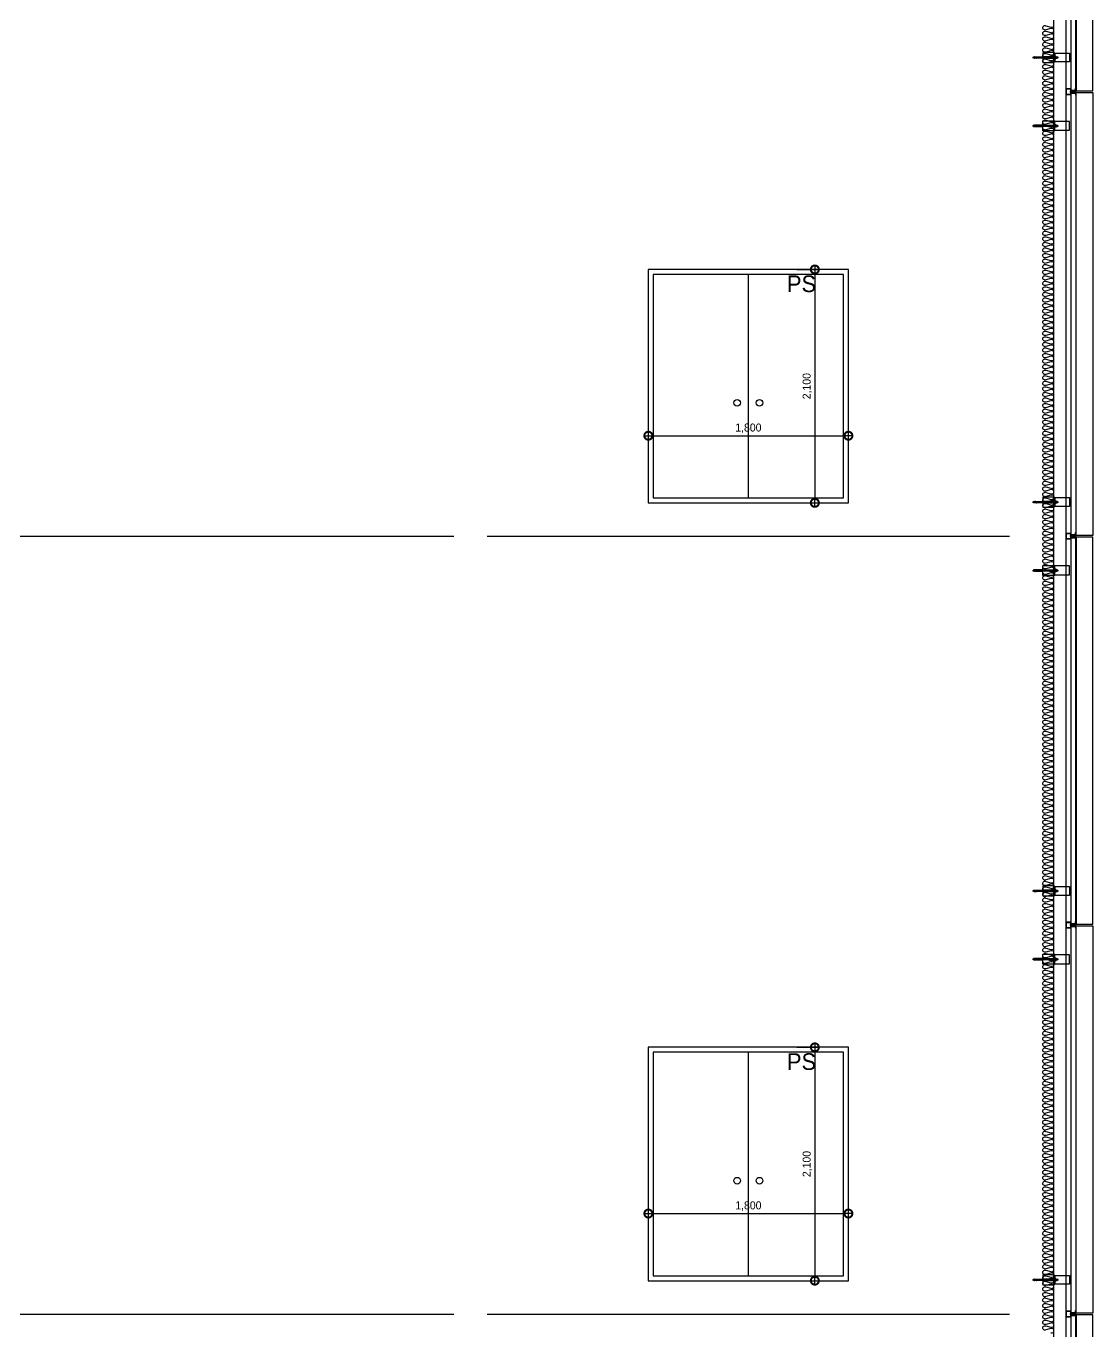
# Model space of a CAD drawing. Header units: millimetres. Extents: x -75040 to 92617, y -36837 to 48530.
# Drawn here: x 36052 to 45650, y 25098 to 36840 of the extents above; entities that cross this region are included whole.
import ezdxf
from ezdxf.enums import TextEntityAlignment as Align

# ---------------------------------------------------------------- set-up
doc = ezdxf.new("R2010")
doc.units = ezdxf.units.MM
doc.header["$LTSCALE"] = 60
doc.layers.get('Defpoints').update_dxf_attribs({"color": 151})
for name, color, linetype in [('A-DIM', 7, 'Continuous'), ('A-DOOR-ELE', 5, 'Continuous'), ('A-ELE-9', 9, 'Continuous'), ('A-ETC-8', 8, 'Continuous'), ('A-FIN', 6, 'Continuous'), ('A-HAT-MATL', 8, 'Continuous')]:
    doc.layers.add(name, color=color, linetype=linetype)
for name, color, linetype, plot in [('NOPLOT', 191, 'Continuous', False), ('NOPLOT-DIM', 191, 'Continuous', False), ('NOPLOT-TEXT', 11, 'Continuous', False)]:
    doc.layers.add(name, color=color, linetype=linetype, plot=plot)
doc.styles.add('Gdim', font='')
doc.styles.add('Gtx', font='')
doc.styles.get('Gdim').set_extended_font_data('Dotum')
doc.styles.get('Gtx').set_extended_font_data('Dotum')
doc.dimstyles.new('Gdim30(INT)', dxfattribs={"dimscale": 24, "dimtxt": 3, "dimasz": 1, "dimexe": 1.5, "dimexo": 2, "dimgap": 1, "dimtad": 1, "dimdec": 0, "dimzin": 0, "dimdsep": 46, "dimlunit": 6, "dimtxsty": 'Gdim', "dimblk": 'ToneDOT', "dimcen": 1.5, "dimdle": 1.5, "dimclrd": 1, "dimclre": 1, "dimclrt": 256, "dimadec": 1, "dimazin": 0, "dimtfac": 1, "dimtdec": 0, "dimtix": 1, "dimtmove": 2, "dimatfit": 3, "dimldrblk": 'DOT', "dimfxl": 1, "dimtolj": 1, "dimtzin": 0, "dimlwd": -1, "dimlwe": -1, "dimarcsym": 0})

# ---------------------------------------------------------------- blocks, each defined once
blk = doc.blocks.new('ToneDOT')
at = {"layer": 'A-DIM', "color": 1, "linetype": 'ByBlock'}
blk.add_line((1.5, 0), (-1.5, 0), dxfattribs=at)
at = {"layer": 'A-DIM', "color": 1, "linetype": 'ByBlock', "const_width": 3}
blk.add_lwpolyline([(0.375, 0, 1), (-0.375, 0, 1)], format="xyb", close=True, dxfattribs=at)
blk = doc.blocks.new('*D15')
at = {"layer": 'Defpoints', "color": 0, "transparency": 16777216}
for p in [(-9323, 2100), (-9323, 0, 0), (-9113, 0, 0)]:
    blk.add_point(p, dxfattribs=at)
at = {"layer": 'NOPLOT-DIM', "color": 1, "transparency": 16777216}
for p, q in [((-9275, 2100, 0), (-9077, 2100, 0)), ((-9113, 2076, 0), (-9113, 24, 0)), ((-9275, 0, 0), (-9077, 0, 0))]:
    blk.add_line(p, q, dxfattribs=at)
at = {"layer": 'NOPLOT-DIM', "color": 1, "transparency": 16777216, "xscale": 24, "yscale": 24, "zscale": 24}
for p, rotation in [((-9113, 2100, 0), 90), ((-9113, 0, 0), 270)]:
    blk.add_blockref('ToneDOT', p, dxfattribs=dict(at, rotation=rotation))
at = {"layer": 'NOPLOT-DIM', "transparency": 16777216, "insert": (-9180, 1050, 0), "char_height": 72, "attachment_point": 5, "rotation": 90, "style": 'Gdim'}
blk.add_mtext('\\A1;2,100', dxfattribs=at)
blk = doc.blocks.new('_Dot')
at = {"color": 0, "linetype": 'ByBlock', "lineweight": -2}
blk.add_line((-0.5, 0), (-1, 0), dxfattribs=at)
at = {"color": 0, "linetype": 'ByBlock', "const_width": 0.5}
blk.add_lwpolyline([(-0.25, 0, 1), (0.25, 0, 1)], format="xyb", close=True, dxfattribs=at)
blk = doc.blocks.new('*D16')
at = {"layer": 'Defpoints', "color": 0, "transparency": 16777216}
for p in [(-8811, 604), (-10611, 428), (-8811, 428)]:
    blk.add_point(p, dxfattribs=at)
at = {"layer": 'NOPLOT-DIM', "color": 1, "transparency": 16777216}
for p, q in [((-10611, 476), (-10611, 640)), ((-10587, 604), (-8835, 604)), ((-8811, 476), (-8811, 640))]:
    blk.add_line(p, q, dxfattribs=at)
at = {"layer": 'NOPLOT-DIM', "color": 1, "transparency": 16777216, "xscale": 24, "yscale": 24, "zscale": 24, "rotation": 180}
blk.add_blockref('ToneDOT', (-10611, 604), dxfattribs=at)
at = {"layer": 'NOPLOT-DIM', "color": 1, "transparency": 16777216, "xscale": 24, "yscale": 24, "zscale": 24}
blk.add_blockref('ToneDOT', (-8811, 604), dxfattribs=at)
at = {"layer": 'NOPLOT-DIM', "transparency": 16777216, "insert": (-9711, 671), "char_height": 72, "attachment_point": 5, "style": 'Gdim'}
blk.add_mtext('\\A1;1,800', dxfattribs=at)
blk = doc.blocks.new('A$C632c858f')
at = {"layer": 'A-ETC-8'}
blk.add_arc((-3, 0), 24, 341.8248, 18.1752, dxfattribs=at)
blk.add_ellipse((34, 0), major_axis=(7.59, 0), ratio=0.987937, dxfattribs=at)
at = {"layer": 'NOPLOT'}
blk.add_line((0, 0), (58, 0), dxfattribs=at)
for points in [[(0, 8), (41, 8)], [(0, -7), (41, -7)]]:
    blk.add_lwpolyline(points, dxfattribs=at)
blk = doc.blocks.new('A$Cae507117')
at = {"layer": 'A-ETC-8'}
for points in [[(-50, 0), (-50, -50), (0, -50), (0, 0)], [(-46.8, -3.2), (-46.8, -46.8), (-3.2, -46.8), (-3.2, -3.2)]]:
    blk.add_lwpolyline(points, close=True, dxfattribs=at)
blk = doc.blocks.new('너트 M12')
for p, q in [((-9, 0), (9, 0)), ((-10, -9), (-10, -1)), ((9, -10), (-9, -10)), ((0, -8), (0, -1)), ((10, -1), (10, -9))]:
    blk.add_line(p, q)
for centre, start, end in [((-9, -1), 90, 180), ((-9, -9), 180, 270), ((9, -1), 0, 90), ((9, -9), 270, 0)]:
    blk.add_arc(centre, 0.5, start, end)
at = {"extrusion": (0, 0, -1)}
for centre, major_axis, ratio, start_param, end_param in [((-5, -1), (-4.75, 0.31), 0.185359, -0.024388, 3.141593), ((5, -1), (4.75, 0.31), 0.185108, 3.141593, 6.30754), ((-5, -9), (4.75, 0.31), 0.187111, 0, 3.166211), ((5, -9), (-4.75, 0.31), 0.185991, 3.117121, 6.283185)]:
    blk.add_ellipse(centre, major_axis=major_axis, ratio=ratio, start_param=start_param, end_param=end_param, dxfattribs=at)
blk = doc.blocks.new('A$C72d8c3b6')
at = {"layer": 'A-ETC-8'}
for p, q in [((94, 0), (-141, 0)), ((-131, 4), (-129, 6)), ((-121, 4), (-131, 4)), ((-131, -5), (-131, 4)), ((-121, 6), (-129, 6)), ((-129, -6), (-129, 6)), ((0, 6), (-109, 6)), ((0, 6), (54, 6)), ((54, -6), (54, 6)), ((54, 6), (57, 6)), ((57, -6), (57, 6)), ((71, 4), (57, 4)), ((58, 6), (58, -6)), ((61, 6), (58, 6)), ((61, 6), (76, 6)), ((62, -2), (62, 2)), ((66, 2), (66, 2)), ((66, 1), (73, 1)), ((71, 4), (82, 6)), ((76, 3), (74, 2)), ((77, 5), (77, 4)), ((82, 6), (83, 6)), ((84, 4), (84, -5)), ((-121, -5), (-131, -5)), ((-131, -5), (-129, -6)), ((-121, -6), (-129, -6)), ((-109, -6), (0, -6)), ((54, -6), (0, -6)), ((57, -6), (54, -6)), ((71, -5), (57, -5)), ((61, -6), (58, -6)), ((76, -6), (61, -6)), ((66, -1), (73, -1)), ((66, -2), (66, -2)), ((82, -6), (71, -5)), ((76, -3), (74, -2)), ((77, -4), (77, -5)), ((83, -6), (82, -6))]:
    blk.add_line(p, q, dxfattribs=at)
for points in [[(-238, 40), (-103, 40), (-103, -40), (-238, -40)], [(-109, 15), (-109, -15), (-111, -15), (-111, 15)], [(-103, -40), (-109, -40), (-109, 40), (-103, 40)], [(-100, 45), (-100, -45), (0, -45), (0, 45)]]:
    blk.add_lwpolyline(points, close=True, dxfattribs=at)
blk.add_lwpolyline([(-103, 47), (-103, -48, 0.414214), (-102, -49), (-100, -49), (-100, 48), (-102, 48, 0.414214)], format="xyb", close=True, dxfattribs=at)
for centre, radius, start, end in [((64, 2), 2, 90, 180), ((64, 2), 2, 0, 90), ((66, 2), 0.5, 180, 270), ((73, 4), 3, 270, 303.6901), ((76, 5), 1, 0, 90), ((76, 4), 1, 303.6901, 0), ((83, 4), 1.5, 0, 90), ((64, -2), 2, 180, 270), ((64, -2), 2, 270, 0), ((66, -2), 0.5, 90, 180), ((73, -4), 3, 56.3099, 90), ((76, -4), 1, 0, 56.3099), ((76, -5), 1, 270, 0), ((83, -5), 1.5, 270, 0)]:
    blk.add_arc(centre, radius, start, end, dxfattribs=at)
at = {"layer": 'A-ETC-8', "rotation": 270}
blk.add_blockref('너트 M12', (-111, 0), dxfattribs=at)
blk = doc.blocks.new('A$C6e4c1c5a')
at = {"layer": 'A-DOOR-ELE'}
blk.add_line((936, 81), (936, 2091), dxfattribs=at)
at = {"layer": 'A-DOOR-ELE', "elevation": 0}
for points in [[(1836, 2136), (36, 2136), (36, 36), (1836, 36)], [(1791, 2091), (81, 2091), (81, 81), (1791, 81)]]:
    blk.add_lwpolyline(points, close=True, dxfattribs=at)
at = {"layer": 'A-DOOR-ELE'}
for centre in [(836, 936), (1036, 936)]:
    blk.add_circle(centre, 30, dxfattribs=at)
at = {"layer": 'NOPLOT-DIM'}
for base, p1, p2, angle, picture, middle in [((1534.4, 36, 0), (1324.7, 2136), (1324.7, 36, 0), 90, '*D15', (1467.4, 1086, 0)), ((1836, 639.9), (36, 463.6), (1836, 463.6), 180, '*D16', (936, 706.9))]:
    dim = blk.add_linear_dim(base=base, p1=p1, p2=p2, angle=angle, dimstyle='Gdim30(INT)', dxfattribs=at)
    dim.commit()
    dim.dimension.update_dxf_attribs({"geometry": picture, "text_midpoint": middle, "insert": (10647.2, 36)})

msp = doc.modelspace()

# ---------------------------------------------------------------- linework, layer by layer
at = {"layer": 'A-ELE-9', "elevation": 0}
for points in [[(45500, 36257.5), (45650, 36257.5), (45650, 40242.5), (45500, 40242.5)], [(45500, 36242.5), (45650, 36242.5), (45650, 32257.5), (45500, 32257.5)], [(45500, 28757.5), (45650, 28757.5), (45650, 32242.5), (45500, 32242.5)], [(45500, 28742.5), (45650, 28742.5), (45650, 25257.5), (45500, 25257.5)], [(45500, 21507.5), (45650, 21507.5), (45650, 25242.5), (45500, 25242.5)]]:
    msp.add_lwpolyline(points, dxfattribs=at)
at = {"layer": 'A-ETC-8'}
for p, q in [((45405, 47009.7), (45405, 680)), ((45455, 680), (45455, 47009.7))]:
    msp.add_line(p, q, dxfattribs=at)
at = {"layer": 'A-ETC-8', "elevation": 0}
for points in [[(45492, 36261.5), (45457, 36261.5), (45457, 36250.5), (45455, 36250.5), (45455, 36263.5), (45490.3, 36263.5, -0.2265409), (45494, 36267.2), (45494, 36281.9), (45496, 36281.9), (45496, 36265.5, 0.4142136)], [(45492, 36238.5), (45457, 36238.5), (45457, 36249.5), (45455, 36249.5), (45455, 36236.5), (45490.3, 36236.5, 0.2265409), (45494, 36232.8), (45494, 36218.1), (45496, 36218.1), (45496, 36234.5, -0.4142136)], [(45492, 32261.5), (45457, 32261.5), (45457, 32250.5), (45455, 32250.5), (45455, 32263.5), (45490.3, 32263.5, -0.2265409), (45494, 32267.2), (45494, 32281.9), (45496, 32281.9), (45496, 32265.5, 0.4142136)], [(45492, 32238.5), (45457, 32238.5), (45457, 32249.5), (45455, 32249.5), (45455, 32236.5), (45490.3, 32236.5, 0.2265409), (45494, 32232.8), (45494, 32218.1), (45496, 32218.1), (45496, 32234.5, -0.4142136)], [(45492, 28761.5), (45457, 28761.5), (45457, 28750.5), (45455, 28750.5), (45455, 28763.5), (45490.3, 28763.5, -0.2265409), (45494, 28767.2), (45494, 28781.9), (45496, 28781.9), (45496, 28765.5, 0.4142136)], [(45492, 28738.5), (45457, 28738.5), (45457, 28749.5), (45455, 28749.5), (45455, 28736.5), (45490.3, 28736.5, 0.2265409), (45494, 28732.8), (45494, 28718.1), (45496, 28718.1), (45496, 28734.5, -0.4142136)], [(45492, 25261.5), (45457, 25261.5), (45457, 25250.5), (45455, 25250.5), (45455, 25263.5), (45490.3, 25263.5, -0.2265409), (45494, 25267.2), (45494, 25281.9), (45496, 25281.9), (45496, 25265.5, 0.4142136)], [(45492, 25238.5), (45457, 25238.5), (45457, 25249.5), (45455, 25249.5), (45455, 25236.5), (45490.3, 25236.5, 0.2265409), (45494, 25232.8), (45494, 25218.1), (45496, 25218.1), (45496, 25234.5, -0.4142136)]]:
    msp.add_lwpolyline(points, format="xyb", close=True, dxfattribs=at)
at = {"layer": 'A-FIN'}
for p, q in [((31400, 32250), (39900, 32250)), ((40200, 32250), (44900, 32250, 0)), ((31400, 25250), (39900, 25250)), ((40200, 25250), (44900, 25250, 0))]:
    msp.add_line(p, q, dxfattribs=at)
at = {"layer": 'A-FIN', "elevation": 0}
for points in [[(45459, 40238.5), (45459, 40242.5), (45500, 40242.5), (45500, 36257.5), (45459, 36257.5), (45459, 36261.5), (45496, 36261.5), (45496, 40238.5), (45459, 40238.5)], [(45459, 32261.5), (45459, 32257.5), (45500, 32257.5), (45500, 36242.5), (45459, 36242.5), (45459, 36238.5), (45496, 36238.5), (45496, 32261.5), (45459, 32261.5)], [(45459, 32238.5), (45459, 32242.5), (45500, 32242.5), (45500, 28757.5), (45459, 28757.5), (45459, 28761.5), (45496, 28761.5), (45496, 32238.5), (45459, 32238.5)], [(45459, 25261.5), (45459, 25257.5), (45500, 25257.5), (45500, 28742.5), (45459, 28742.5), (45459, 28738.5), (45496, 28738.5), (45496, 25261.5), (45459, 25261.5)], [(45459, 25238.5), (45459, 25242.5), (45500, 25242.5), (45500, 21507.5), (45459, 21507.5), (45459, 21511.5), (45496, 21511.5), (45496, 25238.5), (45459, 25238.5)]]:
    msp.add_lwpolyline(points, close=True, dxfattribs=at)
at = {"layer": 'A-HAT-MATL'}
msp.add_line((45300, -252), (45300, 47009.7), dxfattribs=at)
at = {"layer": 'A-HAT-MATL', "elevation": 0}
msp.add_lwpolyline([(45272.9, 25081.3, 0.5248557), (45300, 25100, 0.5248557), (45272.9, 25118.7), (45227.1, 25106.3, -1.4491979), (45227.1, 25143.7), (45272.9, 25131.3, 0.5248557), (45300, 25150, 0.5248557), (45272.9, 25168.7), (45227.1, 25156.3, -1.4491979), (45227.1, 25193.7), (45272.9, 25181.3, 0.5248557), (45300, 25200, 0.5248557), (45272.9, 25218.7), (45227.1, 25206.3, -1.4491979), (45227.1, 25243.7), (45272.9, 25231.3, 0.5248557), (45300, 25250, 0.5248557), (45272.9, 25268.7), (45227.1, 25256.3, -1.4491979), (45227.1, 25293.7), (45272.9, 25281.3, 0.5248557), (45300, 25300, 0.5248557), (45272.9, 25318.7), (45227.1, 25306.3, -1.4491979), (45227.1, 25343.7), (45272.9, 25331.3, 0.5248557), (45300, 25350, 0.5248557), (45272.9, 25368.7), (45227.1, 25356.3, -1.4491979), (45227.1, 25393.7), (45272.9, 25381.3, 0.5248557), (45300, 25400, 0.5248557), (45272.9, 25418.7), (45227.1, 25406.3, -1.4491979), (45227.1, 25443.7), (45272.9, 25431.3, 0.5248557), (45300, 25450, 0.5248557), (45272.9, 25468.7), (45227.1, 25456.3, -1.4491979), (45227.1, 25493.7), (45272.9, 25481.3, 0.5248557), (45300, 25500, 0.5248557), (45272.9, 25518.7), (45227.1, 25506.3, -1.4491979), (45227.1, 25543.7), (45272.9, 25531.3, 0.5248557), (45300, 25550, 0.5248557), (45272.9, 25568.7), (45227.1, 25556.3, -1.4491979), (45227.1, 25593.7), (45272.9, 25581.3, 0.5248557), (45300, 25600, 0.5248557), (45272.9, 25618.7), (45227.1, 25606.3, -1.4491979), (45227.1, 25643.7), (45272.9, 25631.3, 0.5248557), (45300, 25650, 0.5248557), (45272.9, 25668.7), (45227.1, 25656.3, -1.4491979), (45227.1, 25693.7), (45272.9, 25681.3, 0.5248557), (45300, 25700, 0.5248557), (45272.9, 25718.7), (45227.1, 25706.3, -1.4491979), (45227.1, 25743.7), (45272.9, 25731.3, 0.5248557), (45300, 25750, 0.5248557), (45272.9, 25768.7), (45227.1, 25756.3, -1.4491979), (45227.1, 25793.7), (45272.9, 25781.3, 0.5248557), (45300, 25800, 0.5248557), (45272.9, 25818.7), (45227.1, 25806.3, -1.4491979), (45227.1, 25843.7), (45272.9, 25831.3, 0.5248557), (45300, 25850, 0.5248557), (45272.9, 25868.7), (45227.1, 25856.3, -1.4491979), (45227.1, 25893.7), (45272.9, 25881.3, 0.5248557), (45300, 25900, 0.5248557), (45272.9, 25918.7), (45227.1, 25906.3, -1.4491979), (45227.1, 25943.7), (45272.9, 25931.3, 0.5248557), (45300, 25950, 0.5248557), (45272.9, 25968.7), (45227.1, 25956.3, -1.4491979), (45227.1, 25993.7), (45272.9, 25981.3, 0.5248557), (45300, 26000, 0.5248557), (45272.9, 26018.7), (45227.1, 26006.3, -1.4491979), (45227.1, 26043.7), (45272.9, 26031.3, 0.5248557), (45300, 26050, 0.5248557), (45272.9, 26068.7), (45227.1, 26056.3, -1.4491979), (45227.1, 26093.7), (45272.9, 26081.3, 0.5248557), (45300, 26100, 0.5248557), (45272.9, 26118.7), (45227.1, 26106.3, -1.4491979), (45227.1, 26143.7), (45272.9, 26131.3, 0.5248557), (45300, 26150, 0.5248557), (45272.9, 26168.7), (45227.1, 26156.3, -1.4491979), (45227.1, 26193.7), (45272.9, 26181.3, 0.5248557), (45300, 26200, 0.5248557), (45272.9, 26218.7), (45227.1, 26206.3, -1.4491979), (45227.1, 26243.7), (45272.9, 26231.3, 0.5248557), (45300, 26250, 0.5248557), (45272.9, 26268.7), (45227.1, 26256.3, -1.4491979), (45227.1, 26293.7), (45272.9, 26281.3, 0.5248557), (45300, 26300, 0.5248557), (45272.9, 26318.7), (45227.1, 26306.3, -1.4491979), (45227.1, 26343.7), (45272.9, 26331.3, 0.5248557), (45300, 26350, 0.5248557), (45272.9, 26368.7), (45227.1, 26356.3, -1.4491979), (45227.1, 26393.7), (45272.9, 26381.3, 0.5248557), (45300, 26400, 0.5248557), (45272.9, 26418.7), (45227.1, 26406.3, -1.4491979), (45227.1, 26443.7), (45272.9, 26431.3, 0.5248557), (45300, 26450, 0.5248557), (45272.9, 26468.7), (45227.1, 26456.3, -1.4491979), (45227.1, 26493.7), (45272.9, 26481.3, 0.5248557), (45300, 26500, 0.5248557), (45272.9, 26518.7), (45227.1, 26506.3, -1.4491979), (45227.1, 26543.7), (45272.9, 26531.3, 0.5248557), (45300, 26550, 0.5248557), (45272.9, 26568.7), (45227.1, 26556.3, -1.4491979), (45227.1, 26593.7), (45272.9, 26581.3, 0.5248557), (45300, 26600, 0.5248557), (45272.9, 26618.7), (45227.1, 26606.3, -1.4491979), (45227.1, 26643.7), (45272.9, 26631.3, 0.5248557), (45300, 26650, 0.5248557), (45272.9, 26668.7), (45227.1, 26656.3, -1.4491979), (45227.1, 26693.7), (45272.9, 26681.3, 0.5248557), (45300, 26700, 0.5248557), (45272.9, 26718.7), (45227.1, 26706.3, -1.4491979), (45227.1, 26743.7), (45272.9, 26731.3, 0.5248557), (45300, 26750, 0.5248557), (45272.9, 26768.7), (45227.1, 26756.3, -1.4491979), (45227.1, 26793.7), (45272.9, 26781.3, 0.5248557), (45300, 26800, 0.5248557), (45272.9, 26818.7), (45227.1, 26806.3, -1.4491979), (45227.1, 26843.7), (45272.9, 26831.3, 0.5248557), (45300, 26850, 0.5248557), (45272.9, 26868.7), (45227.1, 26856.3, -1.4491979), (45227.1, 26893.7), (45272.9, 26881.3, 0.5248557), (45300, 26900, 0.5248557), (45272.9, 26918.7), (45227.1, 26906.3, -1.4491979), (45227.1, 26943.7), (45272.9, 26931.3, 0.5248557), (45300, 26950, 0.5248557), (45272.9, 26968.7), (45227.1, 26956.3, -1.4491979), (45227.1, 26993.7), (45272.9, 26981.3, 0.5248557), (45300, 27000, 0.5248557), (45272.9, 27018.7), (45227.1, 27006.3, -1.4491979), (45227.1, 27043.7), (45272.9, 27031.3, 0.5248557), (45300, 27050, 0.5248557), (45272.9, 27068.7), (45227.1, 27056.3, -1.4491979), (45227.1, 27093.7), (45272.9, 27081.3, 0.5248557), (45300, 27100, 0.5248557), (45272.9, 27118.7), (45227.1, 27106.3, -1.4491979), (45227.1, 27143.7), (45272.9, 27131.3, 0.5248557), (45300, 27150, 0.5248557), (45272.9, 27168.7), (45227.1, 27156.3, -1.4491979), (45227.1, 27193.7), (45272.9, 27181.3, 0.5248557), (45300, 27200, 0.5248557), (45272.9, 27218.7), (45227.1, 27206.3, -1.4491979), (45227.1, 27243.7), (45272.9, 27231.3, 0.5248557), (45300, 27250, 0.5248557), (45272.9, 27268.7), (45227.1, 27256.3, -1.4491979), (45227.1, 27293.7), (45272.9, 27281.3, 0.5248557), (45300, 27300, 0.5248557), (45272.9, 27318.7), (45227.1, 27306.3, -1.4491979), (45227.1, 27343.7), (45272.9, 27331.3, 0.5248557), (45300, 27350, 0.5248557), (45272.9, 27368.7), (45227.1, 27356.3, -1.4491979), (45227.1, 27393.7), (45272.9, 27381.3, 0.5248557), (45300, 27400, 0.5248557), (45272.9, 27418.7), (45227.1, 27406.3, -1.4491979), (45227.1, 27443.7), (45272.9, 27431.3, 0.5248557), (45300, 27450, 0.5248557), (45272.9, 27468.7), (45227.1, 27456.3, -1.4491979), (45227.1, 27493.7), (45272.9, 27481.3, 0.5248557), (45300, 27500, 0.5248557), (45272.9, 27518.7), (45227.1, 27506.3, -1.4491979), (45227.1, 27543.7), (45272.9, 27531.3, 0.5248557), (45300, 27550, 0.5248557), (45272.9, 27568.7), (45227.1, 27556.3, -1.4491979), (45227.1, 27593.7), (45272.9, 27581.3, 0.5248557), (45300, 27600, 0.5248557), (45272.9, 27618.7), (45227.1, 27606.3, -1.4491979), (45227.1, 27643.7), (45272.9, 27631.3, 0.5248557), (45300, 27650, 0.5248557), (45272.9, 27668.7), (45227.1, 27656.3, -1.4491979), (45227.1, 27693.7), (45272.9, 27681.3, 0.5248557), (45300, 27700, 0.5248557), (45272.9, 27718.7), (45227.1, 27706.3, -1.4491979), (45227.1, 27743.7), (45272.9, 27731.3, 0.5248557), (45300, 27750, 0.5248557), (45272.9, 27768.7), (45227.1, 27756.3, -1.4491979), (45227.1, 27793.7), (45272.9, 27781.3, 0.5248557), (45300, 27800, 0.5248557), (45272.9, 27818.7), (45227.1, 27806.3, -1.4491979), (45227.1, 27843.7), (45272.9, 27831.3, 0.5248557), (45300, 27850, 0.5248557), (45272.9, 27868.7), (45227.1, 27856.3, -1.4491979), (45227.1, 27893.7), (45272.9, 27881.3, 0.5248557), (45300, 27900, 0.5248557), (45272.9, 27918.7), (45227.1, 27906.3, -1.4491979), (45227.1, 27943.7), (45272.9, 27931.3, 0.5248557), (45300, 27950, 0.5248557), (45272.9, 27968.7), (45227.1, 27956.3, -1.4491979), (45227.1, 27993.7), (45272.9, 27981.3, 0.5248557), (45300, 28000, 0.5248557), (45272.9, 28018.7), (45227.1, 28006.3, -1.4491979), (45227.1, 28043.7), (45272.9, 28031.3, 0.5248557), (45300, 28050, 0.5248557), (45272.9, 28068.7), (45227.1, 28056.3, -1.4491979), (45227.1, 28093.7), (45272.9, 28081.3, 0.5248557), (45300, 28100, 0.5248557), (45272.9, 28118.7), (45227.1, 28106.3, -1.4491979), (45227.1, 28143.7), (45272.9, 28131.3, 0.5248557), (45300, 28150, 0.5248557), (45272.9, 28168.7), (45227.1, 28156.3, -1.4491979), (45227.1, 28193.7), (45272.9, 28181.3, 0.5248557), (45300, 28200, 0.5248557), (45272.9, 28218.7), (45227.1, 28206.3, -1.4491979), (45227.1, 28243.7), (45272.9, 28231.3, 0.5248557), (45300, 28250, 0.5248557), (45272.9, 28268.7), (45227.1, 28256.3, -1.4491979), (45227.1, 28293.7), (45272.9, 28281.3, 0.5248557), (45300, 28300, 0.5248557), (45272.9, 28318.7), (45227.1, 28306.3, -1.4491979), (45227.1, 28343.7), (45272.9, 28331.3, 0.5248557), (45300, 28350, 0.5248557), (45272.9, 28368.7), (45227.1, 28356.3, -1.4491979), (45227.1, 28393.7), (45272.9, 28381.3, 0.5248557), (45300, 28400, 0.5248557), (45272.9, 28418.7), (45227.1, 28406.3, -1.4491979), (45227.1, 28443.7), (45272.9, 28431.3, 0.5248557), (45300, 28450, 0.5248557), (45272.9, 28468.7), (45227.1, 28456.3, -1.4491979), (45227.1, 28493.7), (45272.9, 28481.3, 0.5248557), (45300, 28500, 0.5248557), (45272.9, 28518.7), (45227.1, 28506.3, -1.4491979), (45227.1, 28543.7), (45272.9, 28531.3, 0.5248557), (45300, 28550, 0.5248557), (45272.9, 28568.7), (45227.1, 28556.3, -1.4491979), (45227.1, 28593.7), (45272.9, 28581.3, 0.5248557), (45300, 28600, 0.5248557), (45272.9, 28618.7), (45227.1, 28606.3, -1.4491979), (45227.1, 28643.7), (45272.9, 28631.3, 0.5248557), (45300, 28650, 0.5248557), (45272.9, 28668.7), (45227.1, 28656.3, -1.4491979), (45227.1, 28693.7), (45272.9, 28681.3, 0.5248557), (45300, 28700, 0.5248557), (45272.9, 28718.7), (45227.1, 28706.3, -1.4491979), (45227.1, 28743.7), (45272.9, 28731.3, 0.5248557), (45300, 28750, 0.5248557), (45272.9, 28768.7), (45227.1, 28756.3, -1.4491979), (45227.1, 28793.7), (45272.9, 28781.3, 0.5248557), (45300, 28800, 0.5248557), (45272.9, 28818.7), (45227.1, 28806.3, -1.4491979), (45227.1, 28843.7), (45272.9, 28831.3, 0.5248557), (45300, 28850, 0.5248557), (45272.9, 28868.7), (45227.1, 28856.3, -1.4491979), (45227.1, 28893.7), (45272.9, 28881.3, 0.5248557), (45300, 28900, 0.5248557), (45272.9, 28918.7), (45227.1, 28906.3, -1.4491979), (45227.1, 28943.7), (45272.9, 28931.3, 0.5248557), (45300, 28950, 0.5248557), (45272.9, 28968.7), (45227.1, 28956.3, -1.4491979), (45227.1, 28993.7), (45272.9, 28981.3, 0.5248557), (45300, 29000, 0.5248557), (45272.9, 29018.7), (45227.1, 29006.3, -1.4491979), (45227.1, 29043.7), (45272.9, 29031.3, 0.5248557), (45300, 29050, 0.5248557), (45272.9, 29068.7), (45227.1, 29056.3, -1.4491979), (45227.1, 29093.7), (45272.9, 29081.3, 0.5248557), (45300, 29100, 0.5248557), (45272.9, 29118.7), (45227.1, 29106.3, -1.4491979), (45227.1, 29143.7), (45272.9, 29131.3, 0.5248557), (45300, 29150, 0.5248557), (45272.9, 29168.7), (45227.1, 29156.3, -1.4491979), (45227.1, 29193.7), (45272.9, 29181.3, 0.5248557), (45300, 29200, 0.5248557), (45272.9, 29218.7), (45227.1, 29206.3, -1.4491979), (45227.1, 29243.7), (45272.9, 29231.3, 0.5248557), (45300, 29250, 0.5248557), (45272.9, 29268.7), (45227.1, 29256.3, -1.4491979), (45227.1, 29293.7), (45272.9, 29281.3, 0.5248557), (45300, 29300, 0.5248557), (45272.9, 29318.7), (45227.1, 29306.3, -1.4491979), (45227.1, 29343.7), (45272.9, 29331.3, 0.5248557), (45300, 29350, 0.5248557), (45272.9, 29368.7), (45227.1, 29356.3, -1.4491979), (45227.1, 29393.7), (45272.9, 29381.3, 0.5248557), (45300, 29400, 0.5248557), (45272.9, 29418.7), (45227.1, 29406.3, -1.4491979), (45227.1, 29443.7), (45272.9, 29431.3, 0.5248557), (45300, 29450, 0.5248557), (45272.9, 29468.7), (45227.1, 29456.3, -1.4491979), (45227.1, 29493.7), (45272.9, 29481.3, 0.5248557), (45300, 29500, 0.5248557), (45272.9, 29518.7), (45227.1, 29506.3, -1.4491979), (45227.1, 29543.7), (45272.9, 29531.3, 0.5248557), (45300, 29550, 0.5248557), (45272.9, 29568.7), (45227.1, 29556.3, -1.4491979), (45227.1, 29593.7), (45272.9, 29581.3, 0.5248557), (45300, 29600, 0.5248557), (45272.9, 29618.7), (45227.1, 29606.3, -1.4491979), (45227.1, 29643.7), (45272.9, 29631.3, 0.5248557), (45300, 29650, 0.5248557), (45272.9, 29668.7), (45227.1, 29656.3, -1.4491979), (45227.1, 29693.7), (45272.9, 29681.3, 0.5248557), (45300, 29700, 0.5248557), (45272.9, 29718.7), (45227.1, 29706.3, -1.4491979), (45227.1, 29743.7), (45272.9, 29731.3, 0.5248557), (45300, 29750, 0.5248557), (45272.9, 29768.7), (45227.1, 29756.3, -1.4491979), (45227.1, 29793.7), (45272.9, 29781.3, 0.5248557), (45300, 29800, 0.5248557), (45272.9, 29818.7), (45227.1, 29806.3, -1.4491979), (45227.1, 29843.7), (45272.9, 29831.3, 0.5248557), (45300, 29850, 0.5248557), (45272.9, 29868.7), (45227.1, 29856.3, -1.4491979), (45227.1, 29893.7), (45272.9, 29881.3, 0.5248557), (45300, 29900, 0.5248557), (45272.9, 29918.7), (45227.1, 29906.3, -1.4491979), (45227.1, 29943.7), (45272.9, 29931.3, 0.5248557), (45300, 29950, 0.5248557), (45272.9, 29968.7), (45227.1, 29956.3, -1.4491979), (45227.1, 29993.7), (45272.9, 29981.3, 0.5248557), (45300, 30000, 0.5248557), (45272.9, 30018.7), (45227.1, 30006.3, -1.4491979), (45227.1, 30043.7), (45272.9, 30031.3, 0.5248557), (45300, 30050, 0.5248557), (45272.9, 30068.7), (45227.1, 30056.3, -1.4491979), (45227.1, 30093.7), (45272.9, 30081.3, 0.5248557), (45300, 30100, 0.5248557), (45272.9, 30118.7), (45227.1, 30106.3, -1.4491979), (45227.1, 30143.7), (45272.9, 30131.3, 0.5248557), (45300, 30150, 0.5248557), (45272.9, 30168.7), (45227.1, 30156.3, -1.4491979), (45227.1, 30193.7), (45272.9, 30181.3, 0.5248557), (45300, 30200, 0.5248557), (45272.9, 30218.7), (45227.1, 30206.3, -1.4491979), (45227.1, 30243.7), (45272.9, 30231.3, 0.5248557), (45300, 30250, 0.5248557), (45272.9, 30268.7), (45227.1, 30256.3, -1.4491979), (45227.1, 30293.7), (45272.9, 30281.3, 0.5248557), (45300, 30300, 0.5248557), (45272.9, 30318.7), (45227.1, 30306.3, -1.4491979), (45227.1, 30343.7), (45272.9, 30331.3, 0.5248557), (45300, 30350, 0.5248557), (45272.9, 30368.7), (45227.1, 30356.3, -1.4491979), (45227.1, 30393.7), (45272.9, 30381.3, 0.5248557), (45300, 30400, 0.5248557), (45272.9, 30418.7), (45227.1, 30406.3, -1.4491979), (45227.1, 30443.7), (45272.9, 30431.3, 0.5248557), (45300, 30450, 0.5248557), (45272.9, 30468.7), (45227.1, 30456.3, -1.4491979), (45227.1, 30493.7), (45272.9, 30481.3, 0.5248557), (45300, 30500, 0.5248557), (45272.9, 30518.7), (45227.1, 30506.3, -1.4491979), (45227.1, 30543.7), (45272.9, 30531.3, 0.5248557), (45300, 30550, 0.5248557), (45272.9, 30568.7), (45227.1, 30556.3, -1.4491979), (45227.1, 30593.7), (45272.9, 30581.3, 0.5248557), (45300, 30600, 0.5248557), (45272.9, 30618.7), (45227.1, 30606.3, -1.4491979), (45227.1, 30643.7), (45272.9, 30631.3, 0.5248557), (45300, 30650, 0.5248557), (45272.9, 30668.7), (45227.1, 30656.3, -1.4491979), (45227.1, 30693.7), (45272.9, 30681.3, 0.5248557), (45300, 30700, 0.5248557), (45272.9, 30718.7), (45227.1, 30706.3, -1.4491979), (45227.1, 30743.7), (45272.9, 30731.3, 0.5248557), (45300, 30750, 0.5248557), (45272.9, 30768.7), (45227.1, 30756.3, -1.4491979), (45227.1, 30793.7), (45272.9, 30781.3, 0.5248557), (45300, 30800, 0.5248557), (45272.9, 30818.7), (45227.1, 30806.3, -1.4491979), (45227.1, 30843.7), (45272.9, 30831.3, 0.5248557), (45300, 30850, 0.5248557), (45272.9, 30868.7), (45227.1, 30856.3, -1.4491979), (45227.1, 30893.7), (45272.9, 30881.3, 0.5248557), (45300, 30900, 0.5248557), (45272.9, 30918.7), (45227.1, 30906.3, -1.4491979), (45227.1, 30943.7), (45272.9, 30931.3, 0.5248557), (45300, 30950, 0.5248557), (45272.9, 30968.7), (45227.1, 30956.3, -1.4491979), (45227.1, 30993.7), (45272.9, 30981.3, 0.5248557), (45300, 31000, 0.5248557), (45272.9, 31018.7), (45227.1, 31006.3, -1.4491979), (45227.1, 31043.7), (45272.9, 31031.3, 0.5248557), (45300, 31050, 0.5248557), (45272.9, 31068.7), (45227.1, 31056.3, -1.4491979), (45227.1, 31093.7), (45272.9, 31081.3, 0.5248557), (45300, 31100, 0.5248557), (45272.9, 31118.7), (45227.1, 31106.3, -1.4491979), (45227.1, 31143.7), (45272.9, 31131.3, 0.5248557), (45300, 31150, 0.5248557), (45272.9, 31168.7), (45227.1, 31156.3, -1.4491979), (45227.1, 31193.7), (45272.9, 31181.3, 0.5248557), (45300, 31200, 0.5248557), (45272.9, 31218.7), (45227.1, 31206.3, -1.4491979), (45227.1, 31243.7), (45272.9, 31231.3, 0.5248557), (45300, 31250, 0.5248557), (45272.9, 31268.7), (45227.1, 31256.3, -1.4491979), (45227.1, 31293.7), (45272.9, 31281.3, 0.5248557), (45300, 31300, 0.5248557), (45272.9, 31318.7), (45227.1, 31306.3, -1.4491979), (45227.1, 31343.7), (45272.9, 31331.3, 0.5248557), (45300, 31350, 0.5248557), (45272.9, 31368.7), (45227.1, 31356.3, -1.4491979), (45227.1, 31393.7), (45272.9, 31381.3, 0.5248557), (45300, 31400, 0.5248557), (45272.9, 31418.7), (45227.1, 31406.3, -1.4491979), (45227.1, 31443.7), (45272.9, 31431.3, 0.5248557), (45300, 31450, 0.5248557), (45272.9, 31468.7), (45227.1, 31456.3, -1.4491979), (45227.1, 31493.7), (45272.9, 31481.3, 0.5248557), (45300, 31500, 0.5248557), (45272.9, 31518.7), (45227.1, 31506.3, -1.4491979), (45227.1, 31543.7), (45272.9, 31531.3, 0.5248557), (45300, 31550, 0.5248557), (45272.9, 31568.7), (45227.1, 31556.3, -1.4491979), (45227.1, 31593.7), (45272.9, 31581.3, 0.5248557), (45300, 31600, 0.5248557), (45272.9, 31618.7), (45227.1, 31606.3, -1.4491979), (45227.1, 31643.7), (45272.9, 31631.3, 0.5248557), (45300, 31650, 0.5248557), (45272.9, 31668.7), (45227.1, 31656.3, -1.4491979), (45227.1, 31693.7), (45272.9, 31681.3, 0.5248557), (45300, 31700, 0.5248557), (45272.9, 31718.7), (45227.1, 31706.3, -1.4491979), (45227.1, 31743.7), (45272.9, 31731.3, 0.5248557), (45300, 31750, 0.5248557), (45272.9, 31768.7), (45227.1, 31756.3, -1.4491979), (45227.1, 31793.7), (45272.9, 31781.3, 0.5248557), (45300, 31800, 0.5248557), (45272.9, 31818.7), (45227.1, 31806.3, -1.4491979), (45227.1, 31843.7), (45272.9, 31831.3, 0.5248557), (45300, 31850, 0.5248557), (45272.9, 31868.7), (45227.1, 31856.3, -1.4491979), (45227.1, 31893.7), (45272.9, 31881.3, 0.5248557), (45300, 31900, 0.5248557), (45272.9, 31918.7), (45227.1, 31906.3, -1.4491979), (45227.1, 31943.7), (45272.9, 31931.3, 0.5248557), (45300, 31950, 0.5248557), (45272.9, 31968.7), (45227.1, 31956.3, -1.4491979), (45227.1, 31993.7), (45272.9, 31981.3, 0.5248557), (45300, 32000, 0.5248557), (45272.9, 32018.7), (45227.1, 32006.3, -1.4491979), (45227.1, 32043.7), (45272.9, 32031.3, 0.5248557), (45300, 32050, 0.5248557), (45272.9, 32068.7), (45227.1, 32056.3, -1.4491979), (45227.1, 32093.7), (45272.9, 32081.3, 0.5248557), (45300, 32100, 0.5248557), (45272.9, 32118.7), (45227.1, 32106.3, -1.4491979), (45227.1, 32143.7), (45272.9, 32131.3, 0.5248557), (45300, 32150, 0.5248557), (45272.9, 32168.7), (45227.1, 32156.3, -1.4491979), (45227.1, 32193.7), (45272.9, 32181.3, 0.5248557), (45300, 32200, 0.5248557), (45272.9, 32218.7), (45227.1, 32206.3, -1.4491979), (45227.1, 32243.7), (45272.9, 32231.3, 0.5248557), (45300, 32250, 0.5248557), (45272.9, 32268.7), (45227.1, 32256.3, -1.4491979), (45227.1, 32293.7), (45272.9, 32281.3, 0.5248557), (45300, 32300, 0.5248557), (45272.9, 32318.7), (45227.1, 32306.3, -1.4491979), (45227.1, 32343.7), (45272.9, 32331.3, 0.5248557), (45300, 32350, 0.5248557), (45272.9, 32368.7), (45227.1, 32356.3, -1.4491979), (45227.1, 32393.7), (45272.9, 32381.3, 0.5248557), (45300, 32400, 0.5248557), (45272.9, 32418.7), (45227.1, 32406.3, -1.4491979), (45227.1, 32443.7), (45272.9, 32431.3, 0.5248557), (45300, 32450, 0.5248557), (45272.9, 32468.7), (45227.1, 32456.3, -1.4491979), (45227.1, 32493.7), (45272.9, 32481.3, 0.5248557), (45300, 32500, 0.5248557), (45272.9, 32518.7), (45227.1, 32506.3, -1.4491979), (45227.1, 32543.7), (45272.9, 32531.3, 0.5248557), (45300, 32550, 0.5248557), (45272.9, 32568.7), (45227.1, 32556.3, -1.4491979), (45227.1, 32593.7), (45272.9, 32581.3, 0.5248557), (45300, 32600, 0.5248557), (45272.9, 32618.7), (45227.1, 32606.3, -1.4491979), (45227.1, 32643.7), (45272.9, 32631.3, 0.5248557), (45300, 32650, 0.5248557), (45272.9, 32668.7), (45227.1, 32656.3, -1.4491979), (45227.1, 32693.7), (45272.9, 32681.3, 0.5248557), (45300, 32700, 0.5248557), (45272.9, 32718.7), (45227.1, 32706.3, -1.4491979), (45227.1, 32743.7), (45272.9, 32731.3, 0.5248557), (45300, 32750, 0.5248557), (45272.9, 32768.7), (45227.1, 32756.3, -1.4491979), (45227.1, 32793.7), (45272.9, 32781.3, 0.5248557), (45300, 32800, 0.5248557), (45272.9, 32818.7), (45227.1, 32806.3, -1.4491979), (45227.1, 32843.7), (45272.9, 32831.3, 0.5248557), (45300, 32850, 0.5248557), (45272.9, 32868.7), (45227.1, 32856.3, -1.4491979), (45227.1, 32893.7), (45272.9, 32881.3, 0.5248557), (45300, 32900, 0.5248557), (45272.9, 32918.7), (45227.1, 32906.3, -1.4491979), (45227.1, 32943.7), (45272.9, 32931.3, 0.5248557), (45300, 32950, 0.5248557), (45272.9, 32968.7), (45227.1, 32956.3, -1.4491979), (45227.1, 32993.7), (45272.9, 32981.3, 0.5248557), (45300, 33000, 0.5248557), (45272.9, 33018.7), (45227.1, 33006.3, -1.4491979), (45227.1, 33043.7), (45272.9, 33031.3, 0.5248557), (45300, 33050, 0.5248557), (45272.9, 33068.7), (45227.1, 33056.3, -1.4491979), (45227.1, 33093.7), (45272.9, 33081.3, 0.5248557), (45300, 33100, 0.5248557), (45272.9, 33118.7), (45227.1, 33106.3, -1.4491979), (45227.1, 33143.7), (45272.9, 33131.3, 0.5248557), (45300, 33150, 0.5248557), (45272.9, 33168.7), (45227.1, 33156.3, -1.4491979), (45227.1, 33193.7), (45272.9, 33181.3, 0.5248557), (45300, 33200, 0.5248557), (45272.9, 33218.7), (45227.1, 33206.3, -1.4491979), (45227.1, 33243.7), (45272.9, 33231.3, 0.5248557), (45300, 33250, 0.5248557), (45272.9, 33268.7), (45227.1, 33256.3, -1.4491979), (45227.1, 33293.7), (45272.9, 33281.3, 0.5248557), (45300, 33300, 0.5248557), (45272.9, 33318.7), (45227.1, 33306.3, -1.4491979), (45227.1, 33343.7), (45272.9, 33331.3, 0.5248557), (45300, 33350, 0.5248557), (45272.9, 33368.7), (45227.1, 33356.3, -1.4491979), (45227.1, 33393.7), (45272.9, 33381.3, 0.5248557), (45300, 33400, 0.5248557), (45272.9, 33418.7), (45227.1, 33406.3, -1.4491979), (45227.1, 33443.7), (45272.9, 33431.3, 0.5248557), (45300, 33450, 0.5248557), (45272.9, 33468.7), (45227.1, 33456.3, -1.4491979), (45227.1, 33493.7), (45272.9, 33481.3, 0.5248557), (45300, 33500, 0.5248557), (45272.9, 33518.7), (45227.1, 33506.3, -1.4491979), (45227.1, 33543.7), (45272.9, 33531.3, 0.5248557), (45300, 33550, 0.5248557), (45272.9, 33568.7), (45227.1, 33556.3, -1.4491979), (45227.1, 33593.7), (45272.9, 33581.3, 0.5248557), (45300, 33600, 0.5248557), (45272.9, 33618.7), (45227.1, 33606.3, -1.4491979), (45227.1, 33643.7), (45272.9, 33631.3, 0.5248557), (45300, 33650, 0.5248557), (45272.9, 33668.7), (45227.1, 33656.3, -1.4491979), (45227.1, 33693.7), (45272.9, 33681.3, 0.5248557), (45300, 33700, 0.5248557), (45272.9, 33718.7), (45227.1, 33706.3, -1.4491979), (45227.1, 33743.7), (45272.9, 33731.3, 0.5248557), (45300, 33750, 0.5248557), (45272.9, 33768.7), (45227.1, 33756.3, -1.4491979), (45227.1, 33793.7), (45272.9, 33781.3, 0.5248557), (45300, 33800, 0.5248557), (45272.9, 33818.7), (45227.1, 33806.3, -1.4491979), (45227.1, 33843.7), (45272.9, 33831.3, 0.5248557), (45300, 33850, 0.5248557), (45272.9, 33868.7), (45227.1, 33856.3, -1.4491979), (45227.1, 33893.7), (45272.9, 33881.3, 0.5248557), (45300, 33900, 0.5248557), (45272.9, 33918.7), (45227.1, 33906.3, -1.4491979), (45227.1, 33943.7), (45272.9, 33931.3, 0.5248557), (45300, 33950, 0.5248557), (45272.9, 33968.7), (45227.1, 33956.3, -1.4491979), (45227.1, 33993.7), (45272.9, 33981.3, 0.5248557), (45300, 34000, 0.5248557), (45272.9, 34018.7), (45227.1, 34006.3, -1.4491979), (45227.1, 34043.7), (45272.9, 34031.3, 0.5248557), (45300, 34050, 0.5248557), (45272.9, 34068.7), (45227.1, 34056.3, -1.4491979), (45227.1, 34093.7), (45272.9, 34081.3, 0.5248557), (45300, 34100, 0.5248557), (45272.9, 34118.7), (45227.1, 34106.3, -1.4491979), (45227.1, 34143.7), (45272.9, 34131.3, 0.5248557), (45300, 34150, 0.5248557), (45272.9, 34168.7), (45227.1, 34156.3, -1.4491979), (45227.1, 34193.7), (45272.9, 34181.3, 0.5248557), (45300, 34200, 0.5248557), (45272.9, 34218.7), (45227.1, 34206.3, -1.4491979), (45227.1, 34243.7), (45272.9, 34231.3, 0.5248557), (45300, 34250, 0.5248557), (45272.9, 34268.7), (45227.1, 34256.3, -1.4491979), (45227.1, 34293.7), (45272.9, 34281.3, 0.5248557), (45300, 34300, 0.5248557), (45272.9, 34318.7), (45227.1, 34306.3, -1.4491979), (45227.1, 34343.7), (45272.9, 34331.3, 0.5248557), (45300, 34350, 0.5248557), (45272.9, 34368.7), (45227.1, 34356.3, -1.4491979), (45227.1, 34393.7), (45272.9, 34381.3, 0.5248557), (45300, 34400, 0.5248557), (45272.9, 34418.7), (45227.1, 34406.3, -1.4491979), (45227.1, 34443.7), (45272.9, 34431.3, 0.5248557), (45300, 34450, 0.5248557), (45272.9, 34468.7), (45227.1, 34456.3, -1.4491979), (45227.1, 34493.7), (45272.9, 34481.3, 0.5248557), (45300, 34500, 0.5248557), (45272.9, 34518.7), (45227.1, 34506.3, -1.4491979), (45227.1, 34543.7), (45272.9, 34531.3, 0.5248557), (45300, 34550, 0.5248557), (45272.9, 34568.7), (45227.1, 34556.3, -1.4491979), (45227.1, 34593.7), (45272.9, 34581.3, 0.5248557), (45300, 34600, 0.5248557), (45272.9, 34618.7), (45227.1, 34606.3, -1.4491979), (45227.1, 34643.7), (45272.9, 34631.3, 0.5248557), (45300, 34650, 0.5248557), (45272.9, 34668.7), (45227.1, 34656.3, -1.4491979), (45227.1, 34693.7), (45272.9, 34681.3, 0.5248557), (45300, 34700, 0.5248557), (45272.9, 34718.7), (45227.1, 34706.3, -1.4491979), (45227.1, 34743.7), (45272.9, 34731.3, 0.5248557), (45300, 34750, 0.5248557), (45272.9, 34768.7), (45227.1, 34756.3, -1.4491979), (45227.1, 34793.7), (45272.9, 34781.3, 0.5248557), (45300, 34800, 0.5248557), (45272.9, 34818.7), (45227.1, 34806.3, -1.4491979), (45227.1, 34843.7), (45272.9, 34831.3, 0.5248557), (45300, 34850, 0.5248557), (45272.9, 34868.7), (45227.1, 34856.3, -1.4491979), (45227.1, 34893.7), (45272.9, 34881.3, 0.5248557), (45300, 34900, 0.5248557), (45272.9, 34918.7), (45227.1, 34906.3, -1.4491979), (45227.1, 34943.7), (45272.9, 34931.3, 0.5248557), (45300, 34950, 0.5248557), (45272.9, 34968.7), (45227.1, 34956.3, -1.4491979), (45227.1, 34993.7), (45272.9, 34981.3, 0.5248557), (45300, 35000, 0.5248557), (45272.9, 35018.7), (45227.1, 35006.3, -1.4491979), (45227.1, 35043.7), (45272.9, 35031.3, 0.5248557), (45300, 35050, 0.5248557), (45272.9, 35068.7), (45227.1, 35056.3, -1.4491979), (45227.1, 35093.7), (45272.9, 35081.3, 0.5248557), (45300, 35100, 0.5248557), (45272.9, 35118.7), (45227.1, 35106.3, -1.4491979), (45227.1, 35143.7), (45272.9, 35131.3, 0.5248557), (45300, 35150, 0.5248557), (45272.9, 35168.7), (45227.1, 35156.3, -1.4491979), (45227.1, 35193.7), (45272.9, 35181.3, 0.5248557), (45300, 35200, 0.5248557), (45272.9, 35218.7), (45227.1, 35206.3, -1.4491979), (45227.1, 35243.7), (45272.9, 35231.3, 0.5248557), (45300, 35250, 0.5248557), (45272.9, 35268.7), (45227.1, 35256.3, -1.4491979), (45227.1, 35293.7), (45272.9, 35281.3, 0.5248557), (45300, 35300, 0.5248557), (45272.9, 35318.7), (45227.1, 35306.3, -1.4491979), (45227.1, 35343.7), (45272.9, 35331.3, 0.5248557), (45300, 35350, 0.5248557), (45272.9, 35368.7), (45227.1, 35356.3, -1.4491979), (45227.1, 35393.7), (45272.9, 35381.3, 0.5248557), (45300, 35400, 0.5248557), (45272.9, 35418.7), (45227.1, 35406.3, -1.4491979), (45227.1, 35443.7), (45272.9, 35431.3, 0.5248557), (45300, 35450, 0.5248557), (45272.9, 35468.7), (45227.1, 35456.3, -1.4491979), (45227.1, 35493.7), (45272.9, 35481.3, 0.5248557), (45300, 35500, 0.5248557), (45272.9, 35518.7), (45227.1, 35506.3, -1.4491979), (45227.1, 35543.7), (45272.9, 35531.3, 0.5248557), (45300, 35550, 0.5248557), (45272.9, 35568.7), (45227.1, 35556.3, -1.4491979), (45227.1, 35593.7), (45272.9, 35581.3, 0.5248557), (45300, 35600, 0.5248557), (45272.9, 35618.7), (45227.1, 35606.3, -1.4491979), (45227.1, 35643.7), (45272.9, 35631.3, 0.5248557), (45300, 35650, 0.5248557), (45272.9, 35668.7), (45227.1, 35656.3, -1.4491979), (45227.1, 35693.7), (45272.9, 35681.3, 0.5248557), (45300, 35700, 0.5248557), (45272.9, 35718.7), (45227.1, 35706.3, -1.4491979), (45227.1, 35743.7), (45272.9, 35731.3, 0.5248557), (45300, 35750, 0.5248557), (45272.9, 35768.7), (45227.1, 35756.3, -1.4491979), (45227.1, 35793.7), (45272.9, 35781.3, 0.5248557), (45300, 35800, 0.5248557), (45272.9, 35818.7), (45227.1, 35806.3, -1.4491979), (45227.1, 35843.7), (45272.9, 35831.3, 0.5248557), (45300, 35850, 0.5248557), (45272.9, 35868.7), (45227.1, 35856.3, -1.4491979), (45227.1, 35893.7), (45272.9, 35881.3, 0.5248557), (45300, 35900, 0.5248557), (45272.9, 35918.7), (45227.1, 35906.3, -1.4491979), (45227.1, 35943.7), (45272.9, 35931.3, 0.5248557), (45300, 35950, 0.5248557), (45272.9, 35968.7), (45227.1, 35956.3, -1.4491979), (45227.1, 35993.7), (45272.9, 35981.3, 0.5248557), (45300, 36000, 0.5248557), (45272.9, 36018.7), (45227.1, 36006.3, -1.4491979), (45227.1, 36043.7), (45272.9, 36031.3, 0.5248557), (45300, 36050, 0.5248557), (45272.9, 36068.7), (45227.1, 36056.3, -1.4491979), (45227.1, 36093.7), (45272.9, 36081.3, 0.5248557), (45300, 36100, 0.5248557), (45272.9, 36118.7), (45227.1, 36106.3, -1.4491979), (45227.1, 36143.7), (45272.9, 36131.3, 0.5248557), (45300, 36150, 0.5248557), (45272.9, 36168.7), (45227.1, 36156.3, -1.4491979), (45227.1, 36193.7), (45272.9, 36181.3, 0.5248557), (45300, 36200, 0.5248557), (45272.9, 36218.7), (45227.1, 36206.3, -1.4491979), (45227.1, 36243.7), (45272.9, 36231.3, 0.5248557), (45300, 36250, 0.5248557), (45272.9, 36268.7), (45227.1, 36256.3, -1.4491979), (45227.1, 36293.7), (45272.9, 36281.3, 0.5248557), (45300, 36300, 0.5248557), (45272.9, 36318.7), (45227.1, 36306.3, -1.4491979), (45227.1, 36343.7), (45272.9, 36331.3, 0.5248557), (45300, 36350, 0.5248557), (45272.9, 36368.7), (45227.1, 36356.3, -1.4491979), (45227.1, 36393.7), (45272.9, 36381.3, 0.5248557), (45300, 36400, 0.5248557), (45272.9, 36418.7), (45227.1, 36406.3, -1.4491979), (45227.1, 36443.7), (45272.9, 36431.3, 0.5248557), (45300, 36450, 0.5248557), (45272.9, 36468.7), (45227.1, 36456.3, -1.4491979), (45227.1, 36493.7), (45272.9, 36481.3, 0.5248557), (45300, 36500, 0.5248557), (45272.9, 36518.7), (45227.1, 36506.3, -1.4491979), (45227.1, 36543.7), (45272.9, 36531.3, 0.5248557), (45300, 36550, 0.5248557), (45272.9, 36568.7), (45227.1, 36556.3, -1.4491979), (45227.1, 36593.7), (45272.9, 36581.3, 0.5248557), (45300, 36600, 0.5248557), (45272.9, 36618.7), (45227.1, 36606.3, -1.4491979), (45227.1, 36643.7), (45272.9, 36631.3, 0.5248557), (45300, 36650, 0.5248557), (45272.9, 36668.7), (45227.1, 36656.3, -1.4491979), (45227.1, 36693.7), (45272.9, 36681.3, 0.5248557), (45300, 36700, 0.5248557), (45272.9, 36718.7), (45227.1, 36706.3, -1.4491979), (45227.1, 36743.7), (45272.9, 36731.3, 0.5248557), (45300, 36750, 0.5248557), (45272.9, 36768.7), (45227.1, 36756.3, -1.4491979), (45227.1, 36793.7), (45272.9, 36781.3, 0.5248557), (45300, 36800, 0.5248557), (45272.9, 36818.7), (45227.1, 36806.3, -1.4491979), (45227.1, 36843.7), (45272.9, 36831.3, 0.5248557), (45300, 36850, 0.5248557)], format="xyb", dxfattribs=at)

# ---------------------------------------------------------------- block references
at = {"layer": 'A-DOOR-ELE'}
for p in [(41614, 32514), (41614, 25514)]:
    msp.add_blockref('A$C6e4c1c5a', p, dxfattribs=at)
at = {"layer": 'A-ETC-8', "rotation": 180}
for name, p in [('A$C72d8c3b6', (45200, 36557.5)), ('A$Cae507117', (45405, 36225)), ('A$C72d8c3b6', (45200, 32557.5)), ('A$Cae507117', (45405, 32225)), ('A$C72d8c3b6', (45200, 29057.5)), ('A$Cae507117', (45405, 28725)), ('A$C72d8c3b6', (45200, 25557.5)), ('A$Cae507117', (45405, 25225))]:
    msp.add_blockref(name, p, dxfattribs=at)
at = {"layer": 'A-ETC-8', "xscale": -1}
for name, p in [('A$C632c858f', (45500, 36250)), ('A$C72d8c3b6', (45200, 35942.5)), ('A$C632c858f', (45500, 32250)), ('A$C72d8c3b6', (45200, 31942.5)), ('A$C632c858f', (45500, 28750)), ('A$C72d8c3b6', (45200, 28442.5)), ('A$C632c858f', (45500, 25250))]:
    msp.add_blockref(name, p, dxfattribs=at)

# ---------------------------------------------------------------- texts
at = {"layer": 'NOPLOT-TEXT', "style": 'Gtx'}
for p in [(43028.4, 34521.7), (43028.4, 27521.7)]:
    msp.add_text('PS', height=150, dxfattribs=at).set_placement(p, align=Align.MIDDLE)

doc.saveas('drawing.dxf')
